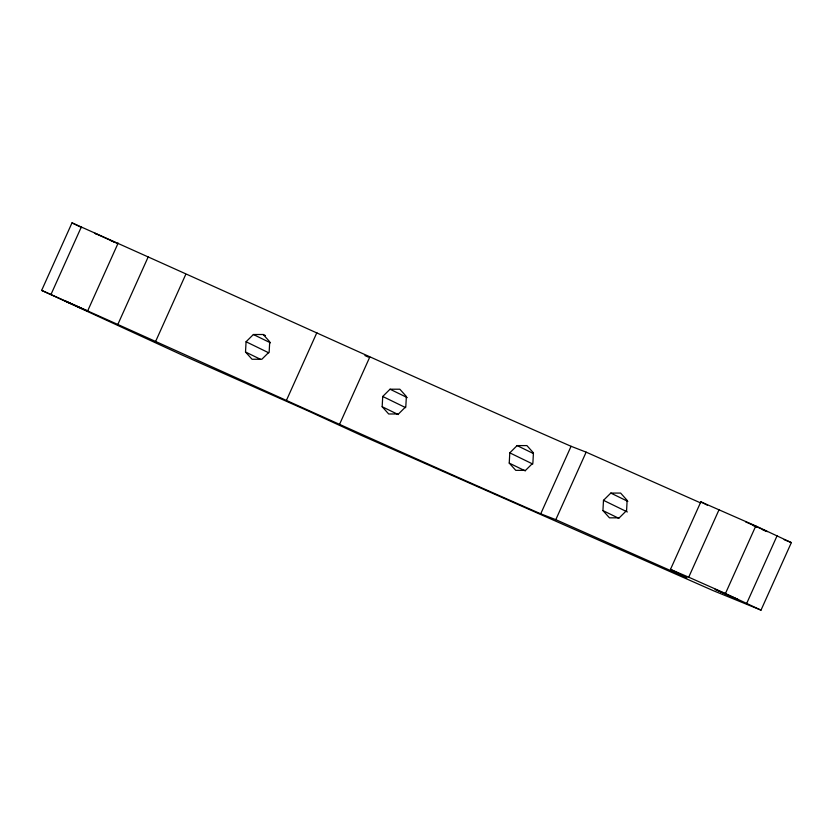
<?xml version="1.0" encoding="UTF-8"?>
<svg xmlns="http://www.w3.org/2000/svg" width="833" height="833" viewBox="0 0 833 833"><rect width="100%" height="100%" fill="white"/><g stroke="black" fill="none" stroke-linecap="round" stroke-linejoin="round"><path stroke-width="1.25" d="M263.186 334.502L269.715 341.749L269.163 352.005L261.843 359.262L252.055 359.262L245.516 352.015L246.068 341.759L253.388 334.512L263.186 334.502L265.456 335.605M382.17 406.733L382.722 396.477L390.031 389.219L399.83 389.209L406.369 396.466L405.806 406.712L398.497 413.97L388.699 413.98L382.17 406.733L398.268 414.563M509.234 463.106L509.796 452.85L517.106 445.593L526.904 445.593L533.432 452.84L532.881 463.096L525.571 470.343L515.773 470.353L509.234 463.106L525.331 470.937M602.936 510.587L603.488 500.331L610.808 493.074L620.606 493.074L627.134 500.321L626.583 510.577L619.263 517.824L609.475 517.834L602.936 510.587L618.846 518.334M41.65 290.394C208.125 364.562 373.746 440.709 540.721 513.815L555.798 519.667L686.944 577.852L670.492 569.376L700.845 501.841L755.802 525.956L791.35 542.606L760.998 610.141L713.079 590.587L361.21 435.326L307.939 410.846L181.5 354.754L41.65 290.394L72.002 222.859C238.477 297.037 404.099 373.174 571.074 446.29L586.14 452.142L700.751 502.976M51.063 294.309L81.415 226.774M87.798 310.605L118.151 243.069M117.932 324.224L148.284 256.699M155.365 342.019L185.717 274.484M286.51 400.194L316.863 332.669M339.468 424.528L369.81 356.993M540.721 513.815L571.074 446.29M555.798 519.667L586.14 452.142M670.492 569.376L688.714 577.196L719.066 509.661M760.998 610.141L725.449 593.492L755.802 525.956M746.774 603.217L777.127 535.681M117.734 243.59L94.858 233.302L97.044 234.323M784.165 539.68L791.35 542.606M110.883 240.612L114.308 242.101M745.618 521.875L761.945 529.122M762.57 529.715L765.996 531.204M688.714 577.196L725.449 593.492M753.136 525.488L756.687 527.091M364.927 355.545L368.405 357.149M763.038 529.621L767.401 531.652M72.002 222.859L81.853 227.648M517.106 445.593L533.203 453.433M610.808 493.074L627.853 501.383M390.031 389.219L407.285 397.612M509.796 452.85L532.787 464.043M603.488 500.331L627.364 511.962M382.722 396.477L405.713 407.67M253.388 334.512L270.433 342.811M246.068 341.759L268.799 352.838M245.516 352.015L260.292 359.21M700.845 501.841L707.425 505.235M64.724 300.796L87.6 311.084L64.724 300.796M715.266 589.41L738.142 599.698L715.266 589.41"/></g></svg>
